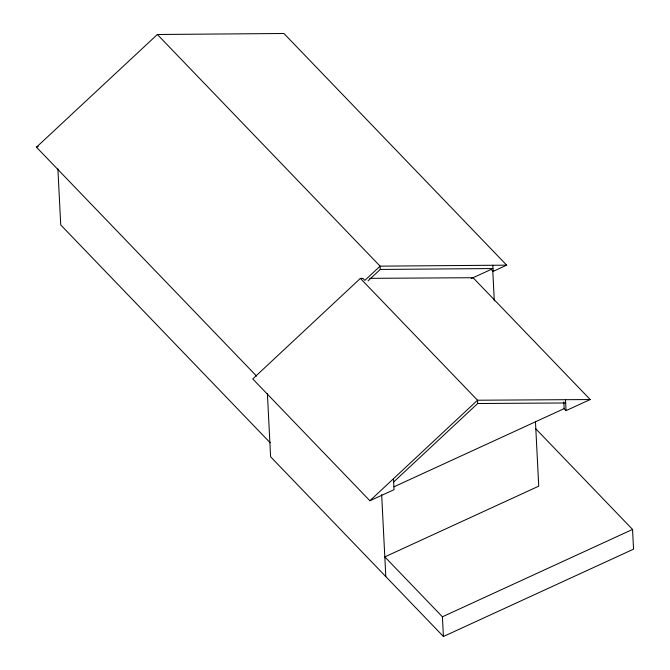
<?xml version="1.0" encoding="UTF-8"?>
<svg xmlns="http://www.w3.org/2000/svg" width="670" height="670" viewBox="0 0 670 670"><rect width="100%" height="100%" fill="white"/><g stroke="black" fill="none" stroke-linecap="round" stroke-linejoin="round"><path stroke-width="1" d="M256.56 376.096L36.448 147.199L157.358 34.497L283.921 33.5L506.679 265.153L380.108 266.158L364.84 280.387L362.922 278.385L360.385 278.402L252.758 378.935L369.89 500.75L394.035 489.661L393.483 478.715M369.89 500.75L477.517 400.225L590.203 399.538L473.062 277.715L369.765 278.343M393.642 481.998L477.685 403.507L565.673 402.972M368.039 280.847L380.275 269.441L492.953 268.553M36.448 147.199L38.316 146.336M471.186 278.578L491.177 269.399L493.095 271.392L506.679 265.153M394.01 486.788L564.14 408.633L563.797 401.933M564.14 408.633L566.058 410.626L590.203 399.538M632.555 529.442L633.552 549.149L443.414 636.5L442.418 616.794L632.555 529.442L535.489 428.498M157.358 34.497L380.108 266.158L380.275 269.441M360.385 278.402L477.517 400.225L477.685 403.507M442.418 616.794L384.815 556.887L538.73 486.169L535.464 421.798M270.228 442.811L60.736 224.944L57.896 168.899M443.414 636.5L270.596 456.764L267.389 393.449M565.505 399.689L566.058 410.626M492.785 265.261L493.095 271.392M492.785 270.781L494.309 300.88M381.657 494.594L385.811 576.585"/></g></svg>
